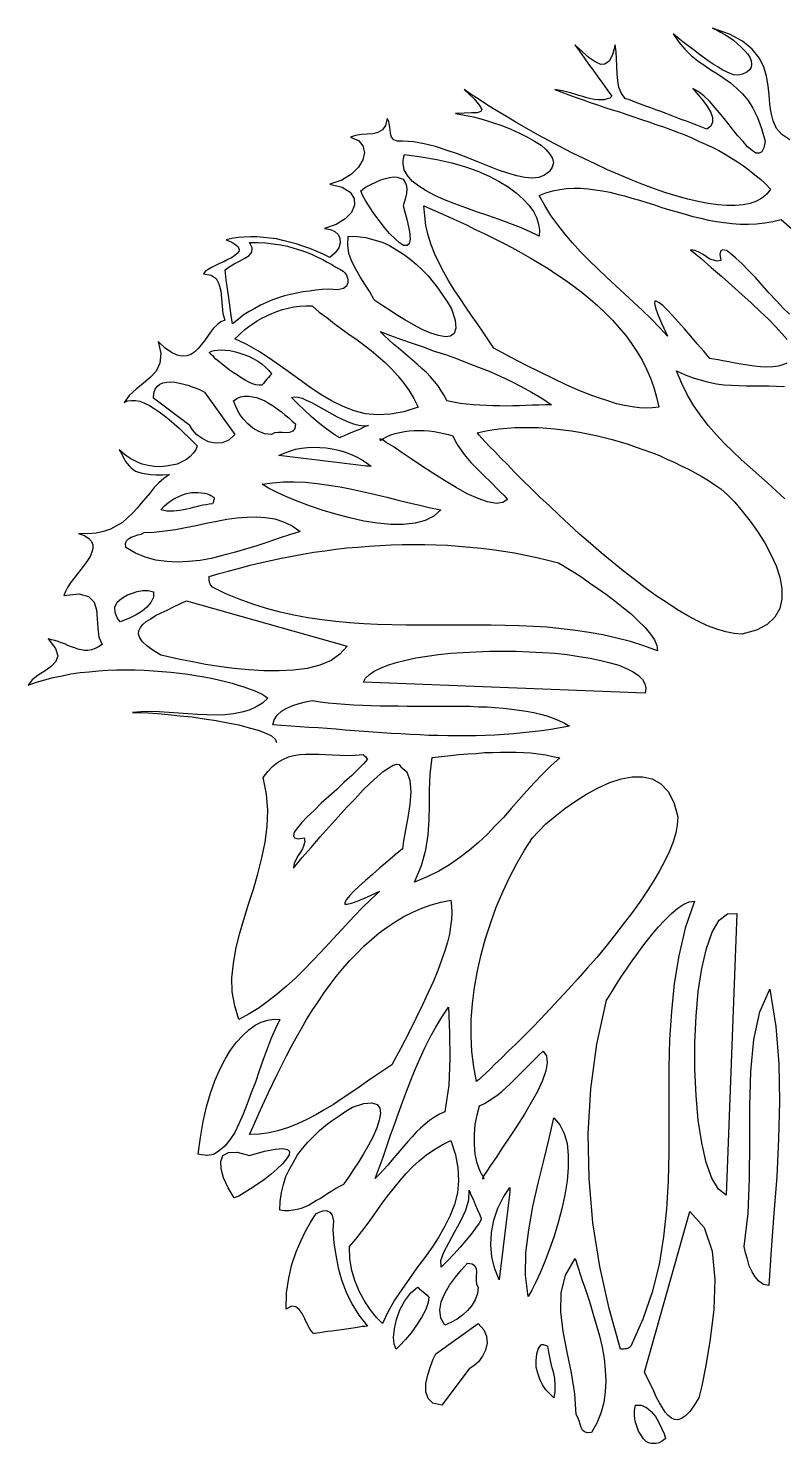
# Model space of a CAD drawing. Extents: x -63 to 64, y -59 to 65.
# Drawn here: x -63 to -0.9, y -57.6 to 58.9 of the extents above; entities that cross this region are included whole.
import ezdxf

# ---------------------------------------------------------------- set-up
doc = ezdxf.new("R2010")
doc.units = 0
doc.header["$MEASUREMENT"] = 0
doc.layers.get('0').update_dxf_attribs({"linetype": 'CONTINUOUS'})

msp = doc.modelspace()

# ---------------------------------------------------------------- linework, layer by layer
for points in [[(-0.41, 49.75), (-1.05, 50.19), (-1.5, 50.69), (-1.78, 51.3), (-1.93, 51.96), (-2.04, 52.68), (-2.11, 53.44), (-2.19, 54.2), (-2.32, 54.99), (-2.54, 55.75), (-2.93, 56.49), (-3.51, 57.2), (-4.3, 57.86), (-5.36, 58.44), (-6.76, 58.93), (-6.43, 58.8), (-6.1, 58.62), (-5.75, 58.42), (-5.39, 58.19), (-5.03, 57.94), (-4.7, 57.66), (-4.4, 57.38), (-4.12, 57.1), (-3.87, 56.82), (-3.69, 56.54), (-3.59, 56.26), (-3.54, 55.98), (-3.59, 55.72), (-3.71, 55.52), (-3.94, 55.32), (-4.3, 55.14), (-4.5, 55.09), (-4.73, 55.06), (-5.01, 55.11), (-5.31, 55.22), (-5.62, 55.34), (-5.97, 55.52), (-6.33, 55.75), (-6.71, 55.98), (-7.12, 56.26), (-7.52, 56.54), (-7.93, 56.84), (-8.34, 57.17), (-8.77, 57.48), (-9.2, 57.81), (-9.61, 58.14), (-10.01, 58.47), (-9.53, 57.78), (-9.05, 57.2), (-8.52, 56.69), (-7.98, 56.26), (-7.45, 55.88), (-6.89, 55.5), (-6.36, 55.17), (-5.82, 54.81), (-5.29, 54.43), (-4.78, 54), (-4.3, 53.54), (-3.84, 52.98), (-3.43, 52.35), (-3.05, 51.58), (-2.72, 50.69), (-2.44, 49.65), (-2.54, 49.09), (-2.7, 48.76), (-2.93, 48.64), (-3.2, 48.66), (-3.51, 48.86), (-3.87, 49.17), (-4.25, 49.6), (-4.68, 50.08), (-5.11, 50.64), (-5.57, 51.23), (-6.05, 51.81), (-6.53, 52.37), (-6.99, 52.9), (-7.47, 53.36), (-7.93, 53.72), (-8.39, 53.97), (-7.93, 53.46), (-7.52, 52.95), (-7.17, 52.47), (-6.91, 52.01), (-6.76, 51.58), (-6.76, 51.2), (-6.91, 50.87), (-7.22, 50.64), (-7.65, 50.8), (-8.06, 50.95), (-8.49, 51.13), (-8.9, 51.28), (-9.33, 51.43), (-9.74, 51.58), (-10.17, 51.74), (-10.57, 51.91), (-11.01, 52.07), (-11.41, 52.22), (-11.84, 52.37), (-12.25, 52.52), (-12.68, 52.68), (-13.11, 52.85), (-13.52, 53.01), (-13.95, 53.16), (-14.26, 53.56), (-14.46, 54.05), (-14.56, 54.61), (-14.61, 55.19), (-14.64, 55.8), (-14.66, 56.41), (-14.69, 57), (-14.77, 57.58), (-15, 56.74), (-15.27, 56.21), (-15.61, 55.98), (-15.96, 55.95), (-16.42, 56.16), (-16.9, 56.51), (-17.46, 57), (-18.1, 57.58), (-17.71, 57.05), (-17.33, 56.51), (-16.95, 55.98), (-16.57, 55.47), (-16.19, 54.94), (-15.81, 54.4), (-15.43, 53.87), (-15.05, 53.34), (-15.22, 53.18), (-15.43, 53.11), (-15.66, 53.03), (-15.91, 53.03), (-16.16, 53.03), (-16.47, 53.08), (-16.77, 53.13), (-17.1, 53.21), (-17.43, 53.31), (-17.76, 53.41), (-18.1, 53.51), (-18.45, 53.62), (-18.78, 53.69), (-19.11, 53.79), (-19.42, 53.84), (-19.72, 53.9), (-19.16, 53.67), (-18.58, 53.46), (-17.99, 53.23), (-17.41, 53.03), (-16.82, 52.83), (-16.21, 52.62), (-15.63, 52.42), (-15.02, 52.22), (-14.41, 52.04), (-13.8, 51.84), (-13.22, 51.63), (-12.61, 51.43), (-12, 51.23), (-11.41, 51.02), (-10.8, 50.82), (-10.22, 50.59), (-9.63, 50.39), (-9.05, 50.16), (-8.46, 49.91), (-7.91, 49.65), (-7.35, 49.4), (-6.79, 49.14), (-6.25, 48.86), (-5.72, 48.56), (-5.21, 48.25), (-4.7, 47.95), (-4.22, 47.62), (-3.74, 47.26), (-3.28, 46.88), (-2.82, 46.5), (-2.39, 46.12), (-1.99, 45.69), (-2.29, 45.28), (-2.7, 44.95), (-3.15, 44.7), (-3.66, 44.52), (-4.25, 44.39), (-4.91, 44.34), (-5.59, 44.34), (-6.33, 44.39), (-7.12, 44.52), (-7.93, 44.67), (-8.8, 44.87), (-9.68, 45.1), (-10.6, 45.38), (-11.54, 45.71), (-12.48, 46.07), (-13.45, 46.45), (-14.41, 46.86), (-15.4, 47.29), (-16.37, 47.75), (-17.36, 48.2), (-18.32, 48.69), (-19.26, 49.17), (-20.2, 49.68), (-21.12, 50.16), (-22.03, 50.67), (-22.87, 51.15), (-23.71, 51.66), (-24.5, 52.14), (-25.26, 52.6), (-25.95, 53.06), (-26.61, 53.49), (-27.19, 53.9), (-26.38, 53.11), (-25.92, 52.57), (-25.74, 52.24), (-25.82, 52.07), (-26.12, 51.96), (-26.58, 51.96), (-27.19, 51.94), (-27.9, 51.91), (-27.17, 51.79), (-26.43, 51.63), (-25.64, 51.43), (-24.85, 51.18), (-24.09, 50.92), (-23.36, 50.64), (-22.64, 50.31), (-21.98, 49.98), (-21.4, 49.65), (-20.86, 49.3), (-20.46, 48.94), (-20.13, 48.56), (-19.92, 48.2), (-19.85, 47.85), (-19.95, 47.49), (-20.18, 47.14), (-20.59, 46.83), (-21.04, 46.65), (-21.6, 46.6), (-22.21, 46.65), (-22.87, 46.78), (-23.61, 47.01), (-24.37, 47.26), (-25.18, 47.59), (-26.02, 47.92), (-26.89, 48.28), (-27.75, 48.61), (-28.67, 48.91), (-29.56, 49.19), (-30.47, 49.42), (-31.36, 49.58), (-32.25, 49.65), (-32.71, 49.63), (-32.99, 49.75), (-33.16, 49.96), (-33.26, 50.26), (-33.29, 50.59), (-33.34, 50.92), (-33.39, 51.25), (-33.52, 51.51), (-33.65, 50.92), (-33.9, 50.57), (-34.28, 50.34), (-34.71, 50.24), (-35.17, 50.21), (-35.65, 50.19), (-36.14, 50.11), (-36.54, 49.98), (-35.88, 49.7), (-35.53, 49.25), (-35.4, 48.71), (-35.53, 48.1), (-35.88, 47.49), (-36.47, 46.91), (-37.25, 46.42), (-38.25, 46.09), (-37.23, 45.84), (-36.57, 45.43), (-36.24, 44.93), (-36.21, 44.37), (-36.47, 43.78), (-36.97, 43.25), (-37.71, 42.77), (-38.68, 42.44), (-38.19, 42.38), (-37.84, 42.21), (-37.56, 41.95), (-37.41, 41.65), (-37.38, 41.27), (-37.51, 40.86), (-37.79, 40.45), (-38.25, 40.07), (-38.8, 40.33), (-39.36, 40.58), (-39.9, 40.81), (-40.46, 41.01), (-41.02, 41.19), (-41.55, 41.34), (-42.11, 41.47), (-42.64, 41.6), (-43.17, 41.67), (-43.71, 41.72), (-44.24, 41.77), (-44.75, 41.77), (-45.28, 41.75), (-45.79, 41.7), (-46.3, 41.62), (-46.78, 41.52), (-46.3, 41.32), (-45.97, 41.11), (-45.77, 40.94), (-45.69, 40.73), (-45.74, 40.55), (-45.87, 40.4), (-46.07, 40.22), (-46.33, 40.05), (-46.63, 39.89), (-46.96, 39.72), (-47.32, 39.56), (-47.65, 39.41), (-47.98, 39.23), (-48.26, 39.08), (-48.49, 38.9), (-48.64, 38.73), (-48, 38.62), (-47.6, 38.34), (-47.37, 37.89), (-47.22, 37.33), (-47.16, 36.69), (-47.11, 36.06), (-47.04, 35.45), (-46.88, 34.91), (-47.22, 34.76), (-47.52, 34.53), (-47.8, 34.25), (-48.05, 33.92), (-48.31, 33.57), (-48.56, 33.21), (-48.82, 32.88), (-49.07, 32.58), (-49.35, 32.3), (-49.68, 32.09), (-50.01, 31.97), (-50.39, 31.94), (-50.8, 32.02), (-51.26, 32.25), (-51.79, 32.6), (-52.37, 33.14), (-52.14, 32.17), (-52.22, 31.38), (-52.53, 30.72), (-53.01, 30.19), (-53.59, 29.7), (-54.18, 29.22), (-54.74, 28.71), (-55.17, 28.13), (-54.89, 28.26), (-54.56, 28.31), (-54.23, 28.31), (-53.87, 28.23), (-53.49, 28.08), (-53.08, 27.88), (-52.7, 27.65), (-52.27, 27.37), (-51.87, 27.06), (-51.46, 26.73), (-51.05, 26.38), (-50.65, 26.02), (-50.24, 25.64), (-49.86, 25.28), (-49.5, 24.93), (-49.15, 24.57), (-49.27, 24.24), (-49.48, 23.96), (-49.73, 23.68), (-50.04, 23.45), (-50.42, 23.25), (-50.8, 23.07), (-51.23, 22.97), (-51.71, 22.89), (-52.2, 22.84), (-52.68, 22.87), (-53.19, 22.95), (-53.69, 23.07), (-54.18, 23.28), (-54.66, 23.53), (-55.14, 23.86), (-55.57, 24.24), (-55.42, 23.99), (-55.3, 23.73), (-55.17, 23.5), (-55.04, 23.28), (-54.91, 23.1), (-54.76, 22.92), (-54.61, 22.77), (-54.43, 22.62), (-54.23, 22.49), (-53.97, 22.39), (-53.69, 22.31), (-53.36, 22.26), (-52.96, 22.21), (-52.53, 22.18), (-52.02, 22.18), (-51.43, 22.21), (-51.89, 21.88), (-52.3, 21.52), (-52.68, 21.14), (-53.03, 20.71), (-53.39, 20.28), (-53.75, 19.85), (-54.1, 19.44), (-54.48, 19.03), (-54.89, 18.63), (-55.3, 18.27), (-55.78, 17.97), (-56.29, 17.71), (-56.85, 17.51), (-57.46, 17.38), (-58.17, 17.33), (-58.93, 17.36), (-58.42, 17.18), (-58.07, 16.95), (-57.84, 16.69), (-57.73, 16.42), (-57.73, 16.11), (-57.81, 15.81), (-57.96, 15.45), (-58.19, 15.12), (-58.45, 14.74), (-58.73, 14.38), (-59.03, 14), (-59.31, 13.65), (-59.59, 13.26), (-59.82, 12.91), (-60, 12.58), (-60.12, 12.25), (-58.88, 12.38), (-58.09, 12.17), (-57.63, 11.71), (-57.43, 11.08), (-57.38, 10.32), (-57.33, 9.55), (-57.25, 8.82), (-56.97, 8.23), (-57.28, 8.03), (-57.56, 7.88), (-57.86, 7.78), (-58.14, 7.73), (-58.42, 7.73), (-58.7, 7.78), (-58.98, 7.83), (-59.23, 7.93), (-59.51, 8.03), (-59.79, 8.13), (-60.05, 8.26), (-60.33, 8.36), (-60.58, 8.46), (-60.86, 8.56), (-61.14, 8.61), (-61.42, 8.67), (-60.81, 7.9), (-60.63, 7.29), (-60.78, 6.81), (-61.17, 6.4), (-61.67, 6.05), (-62.23, 5.69), (-62.72, 5.31), (-63.05, 4.88), (-62.38, 5.11), (-61.7, 5.31), (-60.99, 5.49), (-60.25, 5.64), (-59.54, 5.79), (-58.78, 5.9), (-58.04, 5.97), (-57.28, 6.05), (-56.52, 6.1), (-55.78, 6.12), (-55.02, 6.12), (-54.25, 6.12), (-53.52, 6.1), (-52.78, 6.05), (-52.04, 6), (-51.31, 5.95), (-50.62, 5.87), (-49.93, 5.77), (-49.27, 5.67), (-48.61, 5.57), (-48, 5.44), (-47.39, 5.31), (-46.83, 5.18), (-46.27, 5.03), (-45.79, 4.88), (-45.31, 4.73), (-44.88, 4.57), (-44.47, 4.42), (-44.12, 4.27), (-43.81, 4.12), (-43.56, 3.96), (-43.33, 3.81), (-43.78, 3.38), (-44.29, 3.08), (-44.88, 2.82), (-45.49, 2.64), (-46.17, 2.52), (-46.86, 2.44), (-47.6, 2.41), (-48.36, 2.44), (-49.12, 2.47), (-49.91, 2.52), (-50.7, 2.57), (-51.48, 2.62), (-52.27, 2.67), (-53.03, 2.69), (-53.77, 2.67), (-54.48, 2.62), (-53.92, 2.62), (-53.21, 2.59), (-52.42, 2.54), (-51.53, 2.47), (-50.57, 2.36), (-49.58, 2.26), (-48.59, 2.11), (-47.6, 1.96), (-46.63, 1.78), (-45.72, 1.6), (-44.88, 1.37), (-44.14, 1.17), (-43.51, 0.92), (-43.05, 0.69), (-42.74, 0.43), (-42.62, 0.15)], [(-21.02, 41.83), (-21.75, 42.18), (-22.57, 42.54), (-23.43, 42.87), (-24.32, 43.2), (-25.24, 43.53), (-26.18, 43.83), (-27.06, 44.16), (-27.95, 44.49), (-28.82, 44.82), (-29.61, 45.18), (-30.32, 45.54), (-30.93, 45.94), (-31.46, 46.35), (-31.84, 46.81), (-32.12, 47.29), (-32.22, 47.8), (-32.22, 47.85), (-32.2, 48.03), (-32.17, 48.25), (-32.1, 48.53), (-30.72, 48.36), (-29.43, 48.13), (-28.21, 47.85), (-27.09, 47.52), (-26.07, 47.16), (-25.13, 46.75), (-24.3, 46.32), (-23.56, 45.87), (-22.9, 45.38), (-22.34, 44.87), (-21.88, 44.37), (-21.5, 43.86), (-21.25, 43.35), (-21.07, 42.82), (-20.99, 42.31), (-21.02, 41.83)], [(-35.7, 45.56), (-35.3, 45.84), (-34.87, 46.07), (-34.46, 46.27), (-34.05, 46.45), (-33.67, 46.58), (-33.32, 46.65), (-32.99, 46.7), (-32.71, 46.68), (-32.45, 46.6), (-32.22, 46.5), (-32.07, 46.3), (-31.97, 46.04), (-31.92, 45.74), (-31.94, 45.33), (-32.05, 44.87), (-32.22, 44.32), (-31.87, 43.1), (-31.69, 42.18), (-31.64, 41.57), (-31.71, 41.19), (-31.89, 41.04), (-32.17, 41.06), (-32.5, 41.27), (-32.88, 41.6), (-33.32, 42.03), (-33.75, 42.54), (-34.18, 43.1), (-34.61, 43.68), (-34.97, 44.24), (-35.3, 44.75), (-35.55, 45.2), (-35.7, 45.56)], [(-0.64, 31.38), (-0.97, 31.23), (-1.35, 31.13), (-1.81, 31.08), (-2.29, 31.05), (-2.8, 31.08), (-3.33, 31.13), (-3.87, 31.2), (-4.4, 31.28), (-4.93, 31.38), (-5.42, 31.48), (-5.9, 31.56), (-6.3, 31.64), (-6.66, 31.71), (-6.97, 31.74), (-7.47, 32.35), (-8.01, 32.96), (-8.54, 33.59), (-9.07, 34.2), (-9.58, 34.76), (-10.04, 35.29), (-10.47, 35.73), (-10.85, 36.11), (-11.16, 36.34), (-11.39, 36.46), (-11.51, 36.46), (-11.54, 36.29), (-11.46, 35.93), (-11.26, 35.37), (-10.93, 34.61), (-10.45, 33.59), (-11.11, 34.3), (-11.82, 35.02), (-12.53, 35.7), (-13.27, 36.39), (-14, 37.07), (-14.74, 37.76), (-15.48, 38.45), (-16.19, 39.13), (-16.9, 39.82), (-17.61, 40.53), (-18.27, 41.27), (-18.91, 42), (-19.49, 42.74), (-20.05, 43.53), (-20.56, 44.34), (-21.02, 45.18), (-20.46, 45.38), (-19.9, 45.54), (-19.31, 45.66), (-18.76, 45.74), (-18.17, 45.76), (-17.59, 45.76), (-17, 45.71), (-16.42, 45.64), (-15.81, 45.56), (-15.22, 45.43), (-14.61, 45.28), (-14, 45.13), (-13.39, 44.95), (-12.78, 44.77), (-12.17, 44.59), (-11.54, 44.39), (-10.93, 44.19), (-10.29, 43.99), (-9.66, 43.81), (-9.02, 43.63), (-8.39, 43.45), (-7.73, 43.3), (-7.09, 43.15), (-6.43, 43.02), (-5.8, 42.94), (-5.14, 42.87), (-4.48, 42.82), (-3.81, 42.82), (-3.13, 42.84), (-2.47, 42.92), (-1.81, 43.04), (-1.12, 43.2), (-0.21, 42.41)], [(-24.75, 32.6), (-25.18, 33.26), (-25.62, 33.92), (-26.1, 34.61), (-26.58, 35.29), (-27.06, 35.98), (-27.52, 36.69), (-28.01, 37.4), (-28.44, 38.12), (-28.87, 38.85), (-29.25, 39.59), (-29.61, 40.35), (-29.91, 41.11), (-30.16, 41.9), (-30.34, 42.69), (-30.44, 43.5), (-30.5, 44.32), (-29.83, 44.01), (-29.15, 43.71), (-28.46, 43.4), (-27.75, 43.07), (-27.01, 42.74), (-26.28, 42.38), (-25.54, 42.03), (-24.78, 41.65), (-24.02, 41.27), (-23.28, 40.89), (-22.52, 40.48), (-21.75, 40.05), (-21.02, 39.61), (-20.28, 39.16), (-19.57, 38.67), (-18.86, 38.19), (-18.15, 37.68), (-17.49, 37.18), (-16.82, 36.64), (-16.19, 36.08), (-15.58, 35.5), (-15, 34.91), (-14.44, 34.28), (-13.9, 33.64), (-13.42, 32.98), (-12.99, 32.32), (-12.56, 31.61), (-12.2, 30.87), (-11.87, 30.14), (-11.59, 29.37), (-11.36, 28.56), (-11.18, 27.75), (-11.69, 27.7), (-12.23, 27.67), (-12.78, 27.7), (-13.37, 27.77), (-14, 27.88), (-14.66, 28.03), (-15.38, 28.26), (-16.14, 28.51), (-16.98, 28.82), (-17.87, 29.17), (-18.81, 29.6), (-19.82, 30.09), (-20.94, 30.62), (-22.11, 31.2), (-23.38, 31.86), (-24.75, 32.6)], [(-38.32, 37.45), (-38.86, 37.43), (-39.39, 37.38), (-39.92, 37.3), (-40.43, 37.23), (-40.96, 37.12), (-41.47, 37.02), (-41.98, 36.9), (-42.46, 36.74), (-42.97, 36.57), (-43.45, 36.36), (-43.94, 36.13), (-44.42, 35.88), (-44.88, 35.63), (-45.36, 35.32), (-45.79, 34.96), (-46.25, 34.61), (-46.35, 35.29), (-46.55, 36.74), (-46.76, 38.22), (-46.86, 39.06), (-46.53, 39.31), (-46.12, 39.54), (-45.67, 39.77), (-45.23, 40), (-44.88, 40.22), (-44.67, 40.5), (-44.62, 40.86), (-44.85, 41.29), (-44.17, 41.29), (-43.53, 41.27), (-42.9, 41.19), (-42.31, 41.11), (-41.73, 40.99), (-41.19, 40.83), (-40.66, 40.68), (-40.15, 40.5), (-39.69, 40.3), (-39.26, 40.1), (-38.83, 39.89), (-38.45, 39.69), (-38.07, 39.49), (-37.74, 39.28), (-37.43, 39.11), (-37.15, 38.93), (-37, 38.8), (-36.87, 38.6), (-36.77, 38.29), (-36.75, 37.99), (-36.87, 37.71), (-37.13, 37.51), (-37.61, 37.4), (-38.32, 37.45)], [(-34.59, 36.59), (-34.94, 37.23), (-35.35, 37.86), (-35.76, 38.47), (-36.11, 39.11), (-36.44, 39.74), (-36.67, 40.4), (-36.77, 41.09), (-36.72, 41.83), (-35.98, 41.8), (-35.27, 41.7), (-34.61, 41.52), (-33.95, 41.32), (-33.34, 41.04), (-32.76, 40.71), (-32.17, 40.35), (-31.64, 39.94), (-31.13, 39.51), (-30.65, 39.06), (-30.16, 38.55), (-29.73, 38.04), (-29.33, 37.51), (-28.95, 36.95), (-28.56, 36.39), (-28.23, 35.83), (-27.93, 34.91), (-27.88, 34.25), (-28.01, 33.82), (-28.31, 33.59), (-28.74, 33.54), (-29.3, 33.64), (-29.94, 33.85), (-30.65, 34.15), (-31.36, 34.53), (-32.07, 34.94), (-32.76, 35.35), (-33.37, 35.75), (-33.87, 36.08), (-34.28, 36.36), (-34.54, 36.54), (-34.59, 36.59)], [(-0.44, 35.4), (-0.94, 35.9), (-1.5, 36.51), (-2.09, 37.12), (-2.67, 37.79), (-3.23, 38.42), (-3.81, 39), (-4.35, 39.56), (-4.83, 40.02), (-5.26, 40.38), (-5.62, 40.63), (-5.9, 40.71), (-6.08, 40.61), (-6.15, 40.33), (-6.08, 39.82), (-6.38, 39.77), (-6.69, 39.84), (-6.97, 39.94), (-7.25, 40.12), (-7.52, 40.3), (-7.83, 40.48), (-8.19, 40.63), (-8.57, 40.71), (-7.7, 39.97), (-6.86, 39.23), (-6, 38.5), (-5.16, 37.76), (-4.35, 37.02), (-3.56, 36.31), (-2.85, 35.63), (-2.16, 34.99), (-1.58, 34.38), (-1.05, 33.82), (-0.61, 33.31)], [(-30.98, 27.75), (-32.15, 27.37), (-33.24, 27.16), (-34.31, 27.11), (-35.3, 27.21), (-36.24, 27.44), (-37.15, 27.8), (-38.04, 28.23), (-38.91, 28.74), (-39.77, 29.3), (-40.61, 29.91), (-41.47, 30.54), (-42.34, 31.15), (-43.23, 31.79), (-44.12, 32.37), (-45.06, 32.91), (-46.05, 33.36), (-45.79, 33.62), (-45.54, 33.87), (-45.23, 34.13), (-44.9, 34.38), (-44.57, 34.61), (-44.22, 34.84), (-43.84, 35.07), (-43.43, 35.27), (-43.02, 35.47), (-42.59, 35.63), (-42.13, 35.78), (-41.68, 35.9), (-41.19, 36.01), (-40.71, 36.06), (-40.2, 36.08), (-39.69, 36.08), (-39.11, 35.57), (-38.5, 35.12), (-37.89, 34.63), (-37.28, 34.2), (-36.64, 33.74), (-36.03, 33.31), (-35.42, 32.86), (-34.84, 32.4), (-34.26, 31.92), (-33.7, 31.43), (-33.16, 30.9), (-32.66, 30.34), (-32.17, 29.76), (-31.74, 29.15), (-31.33, 28.46), (-30.98, 27.75)], [(-20, 27.95), (-20.53, 27.93), (-21.04, 27.9), (-21.58, 27.9), (-22.11, 27.88), (-22.64, 27.85), (-23.18, 27.85), (-23.71, 27.82), (-24.27, 27.85), (-24.8, 27.85), (-25.34, 27.88), (-25.9, 27.9), (-26.43, 27.93), (-26.99, 28), (-27.52, 28.05), (-28.08, 28.15), (-28.61, 28.26), (-28.82, 28.69), (-29.07, 29.09), (-29.33, 29.5), (-29.63, 29.86), (-29.96, 30.24), (-30.29, 30.59), (-30.67, 30.92), (-31.05, 31.28), (-31.44, 31.61), (-31.82, 31.94), (-32.22, 32.27), (-32.6, 32.6), (-33.01, 32.93), (-33.39, 33.29), (-33.75, 33.62), (-34.1, 33.97), (-33.24, 33.64), (-32.35, 33.31), (-31.46, 33.01), (-30.55, 32.7), (-29.66, 32.37), (-28.74, 32.07), (-27.83, 31.74), (-26.94, 31.41), (-26.02, 31.05), (-25.13, 30.7), (-24.24, 30.29), (-23.36, 29.88), (-22.49, 29.45), (-21.65, 28.99), (-20.81, 28.49), (-20, 27.95)], [(-43.84, 29.55), (-44.06, 29.55), (-44.32, 29.6), (-44.6, 29.68), (-44.9, 29.81), (-45.21, 29.98), (-45.54, 30.16), (-45.84, 30.37), (-46.17, 30.57), (-46.5, 30.8), (-46.81, 31.03), (-47.09, 31.28), (-47.37, 31.51), (-47.62, 31.71), (-47.82, 31.92), (-48, 32.09), (-48.16, 32.25), (-47.98, 32.35), (-47.75, 32.42), (-47.49, 32.45), (-47.19, 32.47), (-46.83, 32.45), (-46.48, 32.4), (-46.1, 32.32), (-45.72, 32.22), (-45.31, 32.09), (-44.93, 31.94), (-44.55, 31.74), (-44.17, 31.53), (-43.84, 31.31), (-43.53, 31.05), (-43.28, 30.8), (-43.05, 30.49), (-43.07, 30.44), (-43.17, 30.34), (-43.3, 30.19), (-43.43, 30.04), (-43.58, 29.86), (-43.71, 29.7), (-43.81, 29.6), (-43.84, 29.55)], [(-0.82, 20.2), (-1.53, 20.86), (-2.24, 21.52), (-2.95, 22.16), (-3.66, 22.79), (-4.4, 23.43), (-5.09, 24.09), (-5.8, 24.78), (-6.46, 25.49), (-7.09, 26.22), (-7.7, 27.01), (-8.29, 27.85), (-8.82, 28.74), (-9.28, 29.7), (-9.71, 30.75), (-9.02, 30.42), (-8.36, 30.16), (-7.7, 29.96), (-7.07, 29.81), (-6.43, 29.68), (-5.82, 29.6), (-5.21, 29.55), (-4.6, 29.53), (-3.99, 29.5), (-3.38, 29.5), (-2.75, 29.5), (-2.14, 29.5), (-1.5, 29.48), (-0.84, 29.45)], [(-49.76, 26.25), (-52.75, 28.49), (-52.73, 28.89), (-52.6, 29.22), (-52.45, 29.45), (-52.22, 29.63), (-51.97, 29.76), (-51.66, 29.81), (-51.33, 29.83), (-50.98, 29.81), (-50.62, 29.73), (-50.26, 29.65), (-49.91, 29.55), (-49.58, 29.43), (-49.25, 29.32), (-48.97, 29.2), (-48.74, 29.09), (-48.54, 28.99), (-46.05, 25.51), (-46.55, 25.03), (-47.09, 24.8), (-47.67, 24.78), (-48.23, 24.9), (-48.74, 25.16), (-49.2, 25.49), (-49.53, 25.87), (-49.76, 26.25)], [(-43.05, 25.51), (-43.58, 25.56), (-44.09, 25.74), (-44.57, 26.02), (-44.98, 26.38), (-45.36, 26.78), (-45.69, 27.24), (-45.94, 27.75), (-46.17, 28.26), (-45.89, 28.46), (-45.59, 28.59), (-45.26, 28.66), (-44.93, 28.66), (-44.6, 28.61), (-44.27, 28.54), (-43.91, 28.41), (-43.58, 28.26), (-43.23, 28.05), (-42.9, 27.85), (-42.57, 27.62), (-42.23, 27.37), (-41.93, 27.11), (-41.62, 26.86), (-41.35, 26.6), (-41.07, 26.38), (-41.12, 25.99), (-41.29, 25.77), (-41.55, 25.66), (-41.83, 25.64), (-42.16, 25.66), (-42.49, 25.66), (-42.79, 25.64), (-43.05, 25.51)], [(-37.43, 25.23), (-37.79, 25.44), (-38.19, 25.72), (-38.68, 26.07), (-39.21, 26.5), (-39.77, 26.99), (-40.33, 27.49), (-40.86, 28), (-41.4, 28.54), (-41.14, 28.59), (-40.86, 28.56), (-40.53, 28.49), (-40.18, 28.33), (-39.8, 28.15), (-39.39, 27.93), (-38.96, 27.7), (-38.52, 27.44), (-38.09, 27.19), (-37.64, 26.96), (-37.18, 26.73), (-36.72, 26.53), (-36.29, 26.38), (-35.86, 26.27), (-35.45, 26.22), (-35.07, 26.25), (-35.17, 26.2), (-35.45, 26.1), (-35.81, 25.92), (-36.24, 25.74), (-36.7, 25.56), (-37.05, 25.39), (-37.33, 25.28), (-37.43, 25.23)], [(-34.1, 25), (-33.82, 25.18), (-33.52, 25.33), (-33.21, 25.46), (-32.86, 25.59), (-32.48, 25.66), (-32.1, 25.74), (-31.71, 25.79), (-31.31, 25.82), (-30.88, 25.82), (-30.47, 25.82), (-30.06, 25.79), (-29.66, 25.74), (-29.25, 25.66), (-28.87, 25.59), (-28.49, 25.49), (-28.13, 25.39), (-27.93, 24.98), (-27.7, 24.6), (-27.45, 24.22), (-27.19, 23.86), (-26.91, 23.53), (-26.63, 23.2), (-26.35, 22.89), (-26.05, 22.59), (-25.74, 22.29), (-25.44, 21.98), (-25.13, 21.7), (-24.83, 21.4), (-24.52, 21.09), (-24.22, 20.79), (-23.91, 20.48), (-23.63, 20.15), (-24.02, 19.9), (-24.57, 19.82), (-25.26, 19.95), (-26.05, 20.23), (-26.94, 20.63), (-27.85, 21.14), (-28.82, 21.7), (-29.78, 22.31), (-30.7, 22.92), (-31.56, 23.5), (-32.38, 24.04), (-33.04, 24.5), (-33.6, 24.85), (-33.95, 25.08), (-34.13, 25.13), (-34.1, 25)], [(-4.35, 9.07), (-4.98, 9.12), (-5.67, 9.25), (-6.41, 9.48), (-7.17, 9.76), (-7.96, 10.14), (-8.8, 10.57), (-9.63, 11.08), (-10.5, 11.64), (-11.39, 12.22), (-12.3, 12.88), (-13.19, 13.57), (-14.11, 14.28), (-15.02, 15.02), (-15.91, 15.75), (-16.8, 16.54), (-17.69, 17.3), (-18.55, 18.09), (-19.37, 18.85), (-20.18, 19.62), (-20.97, 20.35), (-21.7, 21.07), (-22.39, 21.75), (-23.05, 22.41), (-23.63, 23.02), (-24.19, 23.58), (-24.68, 24.09), (-25.11, 24.52), (-25.46, 24.9), (-25.74, 25.21), (-25.95, 25.44), (-26.07, 25.59), (-26.12, 25.64), (-25.51, 25.77), (-24.91, 25.87), (-24.3, 25.97), (-23.66, 26.02), (-23.02, 26.07), (-22.36, 26.07), (-21.7, 26.07), (-21.04, 26.07), (-20.38, 26.02), (-19.72, 25.97), (-19.04, 25.89), (-18.37, 25.79), (-17.69, 25.69), (-17.03, 25.56), (-16.34, 25.41), (-15.68, 25.26), (-15.02, 25.08), (-14.36, 24.9), (-13.7, 24.7), (-13.04, 24.47), (-12.4, 24.24), (-11.77, 24.01), (-11.13, 23.76), (-10.52, 23.48), (-9.91, 23.23), (-9.33, 22.92), (-8.74, 22.64), (-8.19, 22.34), (-7.63, 22.03), (-7.09, 21.7), (-6.58, 21.37), (-6.08, 21.04), (-5.54, 20.53), (-4.93, 19.92), (-4.32, 19.18), (-3.66, 18.37), (-3.05, 17.51), (-2.47, 16.59), (-1.96, 15.63), (-1.53, 14.69), (-1.22, 13.75), (-1.05, 12.83), (-1.05, 11.97), (-1.22, 11.18), (-1.63, 10.47), (-2.26, 9.86), (-3.15, 9.4), (-4.35, 9.07)], [(-35.22, 22.89), (-35.68, 22.95), (-36.11, 23), (-36.57, 23.07), (-37.03, 23.12), (-37.46, 23.17), (-37.92, 23.23), (-38.37, 23.28), (-38.83, 23.33), (-39.26, 23.38), (-39.72, 23.45), (-40.18, 23.5), (-40.63, 23.56), (-41.09, 23.61), (-41.52, 23.66), (-41.98, 23.71), (-42.44, 23.76), (-42.01, 23.96), (-41.55, 24.14), (-41.07, 24.29), (-40.58, 24.37), (-40.07, 24.44), (-39.57, 24.47), (-39.06, 24.44), (-38.55, 24.39), (-38.04, 24.32), (-37.53, 24.22), (-37.03, 24.06), (-36.54, 23.89), (-36.09, 23.68), (-35.65, 23.45), (-35.22, 23.17), (-34.84, 22.89), (-34.89, 22.89), (-35.02, 22.89), (-35.17, 22.89), (-35.22, 22.89)], [(-43.81, 21.4), (-42.95, 21.52), (-42.06, 21.6), (-41.17, 21.6), (-40.23, 21.57), (-39.29, 21.47), (-38.32, 21.34), (-37.38, 21.19), (-36.42, 20.99), (-35.45, 20.79), (-34.48, 20.56), (-33.54, 20.33), (-32.63, 20.1), (-31.71, 19.87), (-30.83, 19.67), (-29.96, 19.46), (-29.12, 19.29), (-29.68, 18.78), (-30.39, 18.42), (-31.23, 18.19), (-32.2, 18.09), (-33.21, 18.09), (-34.31, 18.19), (-35.45, 18.37), (-36.59, 18.63), (-37.74, 18.93), (-38.86, 19.26), (-39.92, 19.64), (-40.94, 20.02), (-41.85, 20.4), (-42.64, 20.76), (-43.3, 21.09), (-43.81, 21.4)], [(-47.77, 20.15), (-47.8, 20.1), (-47.82, 19.97), (-47.88, 19.85), (-47.9, 19.79), (-48.16, 19.77), (-48.41, 19.72), (-48.69, 19.67), (-48.94, 19.62), (-49.22, 19.54), (-49.48, 19.49), (-49.76, 19.41), (-50.01, 19.36), (-50.29, 19.29), (-50.57, 19.24), (-50.82, 19.21), (-51.1, 19.18), (-51.36, 19.18), (-51.64, 19.18), (-51.89, 19.24), (-52.14, 19.29), (-51.84, 19.62), (-51.48, 19.92), (-51.08, 20.2), (-50.62, 20.43), (-50.14, 20.61), (-49.63, 20.73), (-49.1, 20.73), (-48.54, 20.66), (-48.33, 20.61), (-48.16, 20.56), (-48.03, 20.48), (-47.93, 20.43), (-47.85, 20.35), (-47.8, 20.33), (-47.77, 20.28), (-47.77, 20.28), (-47.77, 20.25), (-47.77, 20.23), (-47.77, 20.18), (-47.77, 20.15)], [(-55.02, 16.19), (-55.04, 16.52), (-54.97, 16.75), (-54.81, 16.92), (-54.58, 17.05), (-54.33, 17.13), (-54.05, 17.23), (-53.77, 17.3), (-53.52, 17.43), (-52.68, 17.46), (-51.81, 17.56), (-50.95, 17.69), (-50.11, 17.84), (-49.25, 18.02), (-48.41, 18.19), (-47.55, 18.37), (-46.71, 18.52), (-45.89, 18.63), (-45.08, 18.7), (-44.29, 18.73), (-43.53, 18.68), (-42.77, 18.55), (-42.06, 18.32), (-41.35, 17.99), (-40.68, 17.53), (-41.55, 17.25), (-42.41, 16.97), (-43.33, 16.64), (-44.24, 16.34), (-45.18, 16.06), (-46.12, 15.78), (-47.06, 15.53), (-48, 15.3), (-48.92, 15.14), (-49.86, 15.04), (-50.77, 14.99), (-51.66, 15.04), (-52.55, 15.17), (-53.42, 15.4), (-54.23, 15.73), (-55.02, 16.19)], [(-11.29, 7.7), (-12.4, 8.11), (-13.52, 8.46), (-14.64, 8.74), (-15.78, 9), (-16.9, 9.2), (-18.04, 9.38), (-19.19, 9.5), (-20.36, 9.63), (-21.5, 9.71), (-22.67, 9.76), (-23.81, 9.78), (-24.98, 9.81), (-26.15, 9.81), (-27.32, 9.81), (-28.49, 9.81), (-29.63, 9.81), (-30.8, 9.81), (-31.97, 9.81), (-33.14, 9.83), (-34.31, 9.86), (-35.45, 9.91), (-36.62, 10.01), (-37.76, 10.11), (-38.91, 10.24), (-40.05, 10.42), (-41.19, 10.62), (-42.34, 10.88), (-43.45, 11.18), (-44.57, 11.54), (-45.69, 11.94), (-46.81, 12.4), (-47.9, 12.93), (-48.05, 13.14), (-48.13, 13.34), (-48.16, 13.54), (-48.16, 13.8), (-47.34, 14.05), (-46.5, 14.28), (-45.67, 14.51), (-44.8, 14.74), (-43.96, 14.94), (-43.1, 15.14), (-42.21, 15.32), (-41.35, 15.5), (-40.46, 15.65), (-39.57, 15.81), (-38.65, 15.93), (-37.76, 16.06), (-36.85, 16.16), (-35.93, 16.24), (-35.02, 16.31), (-34.1, 16.36), (-33.19, 16.42), (-32.27, 16.44), (-31.33, 16.44), (-30.42, 16.44), (-29.5, 16.42), (-28.56, 16.39), (-27.65, 16.31), (-26.73, 16.24), (-25.79, 16.14), (-24.88, 16.03), (-23.96, 15.91), (-23.05, 15.75), (-22.14, 15.58), (-21.22, 15.37), (-20.31, 15.17), (-19.42, 14.94), (-19.09, 14.74), (-18.65, 14.46), (-18.12, 14.13), (-17.51, 13.75), (-16.88, 13.29), (-16.19, 12.83), (-15.48, 12.32), (-14.77, 11.79), (-14.08, 11.23), (-13.42, 10.7), (-12.84, 10.14), (-12.3, 9.61), (-11.87, 9.07), (-11.54, 8.59), (-11.34, 8.13), (-11.29, 7.7)], [(-55.5, 10.09), (-55.75, 10.42), (-55.91, 10.85), (-55.93, 11.28), (-55.75, 11.69), (-55.52, 11.89), (-55.22, 12.1), (-54.89, 12.3), (-54.48, 12.45), (-54.08, 12.58), (-53.64, 12.65), (-53.19, 12.65), (-52.75, 12.55), (-52.75, 12.1), (-52.96, 11.66), (-53.29, 11.28), (-53.69, 10.95), (-54.18, 10.65), (-54.66, 10.42), (-55.12, 10.22), (-55.5, 10.09)], [(-52.14, 7.34), (-52.81, 7.75), (-53.29, 8.11), (-53.64, 8.44), (-53.87, 8.77), (-53.97, 9.07), (-53.95, 9.35), (-53.82, 9.61), (-53.62, 9.86), (-53.34, 10.11), (-52.98, 10.34), (-52.58, 10.6), (-52.12, 10.83), (-51.61, 11.05), (-51.1, 11.31), (-50.57, 11.56), (-50.04, 11.82), (-36.82, 8.08), (-37.41, 7.42), (-38.14, 6.91), (-39.06, 6.53), (-40.1, 6.25), (-41.22, 6.1), (-42.41, 6.05), (-43.66, 6.05), (-44.9, 6.12), (-46.15, 6.25), (-47.34, 6.4), (-48.46, 6.58), (-49.5, 6.78), (-50.42, 6.96), (-51.18, 7.12), (-51.76, 7.27), (-52.14, 7.34)], [(-12.3, 4.22), (-35.48, 5.11), (-35.3, 5.44), (-34.99, 5.74), (-34.59, 6.02), (-34.08, 6.28), (-33.47, 6.53), (-32.78, 6.73), (-31.99, 6.94), (-31.16, 7.12), (-30.24, 7.27), (-29.3, 7.39), (-28.28, 7.5), (-27.27, 7.57), (-26.2, 7.62), (-25.11, 7.67), (-24.02, 7.67), (-22.92, 7.67), (-21.83, 7.62), (-20.76, 7.57), (-19.72, 7.5), (-18.71, 7.39), (-17.74, 7.24), (-16.82, 7.09), (-15.96, 6.91), (-15.17, 6.71), (-14.46, 6.51), (-13.83, 6.25), (-13.29, 5.97), (-12.86, 5.67), (-12.53, 5.34), (-12.33, 4.98), (-12.25, 4.63), (-12.3, 4.22)], [(-18.53, 1.5), (-19.29, 1.35), (-20.05, 1.22), (-20.84, 1.12), (-21.6, 1.02), (-22.36, 0.94), (-23.13, 0.86), (-23.91, 0.81), (-24.68, 0.76), (-25.46, 0.74), (-26.23, 0.71), (-26.99, 0.71), (-27.78, 0.71), (-28.54, 0.71), (-29.33, 0.74), (-30.09, 0.74), (-30.85, 0.79), (-31.64, 0.81), (-32.4, 0.86), (-33.16, 0.89), (-33.93, 0.94), (-34.69, 0.99), (-35.45, 1.07), (-36.21, 1.12), (-36.97, 1.17), (-37.71, 1.25), (-38.47, 1.3), (-39.21, 1.35), (-39.97, 1.4), (-40.71, 1.45), (-41.45, 1.5), (-42.18, 1.55), (-42.92, 1.6), (-42.82, 2.03), (-42.57, 2.41), (-42.21, 2.72), (-41.78, 2.97), (-41.29, 3.2), (-40.76, 3.35), (-40.23, 3.51), (-39.69, 3.61), (-39.03, 3.51), (-38.37, 3.43), (-37.69, 3.35), (-37, 3.3), (-36.29, 3.25), (-35.55, 3.23), (-34.84, 3.2), (-34.1, 3.18), (-33.37, 3.18), (-32.6, 3.18), (-31.87, 3.15), (-31.11, 3.15), (-30.37, 3.15), (-29.63, 3.15), (-28.89, 3.15), (-28.16, 3.15), (-27.42, 3.15), (-26.71, 3.13), (-26, 3.1), (-25.31, 3.08), (-24.63, 3.02), (-23.96, 2.97), (-23.3, 2.9), (-22.67, 2.82), (-22.08, 2.72), (-21.47, 2.62), (-20.92, 2.49), (-20.38, 2.34), (-19.87, 2.16), (-19.39, 1.96), (-18.93, 1.75), (-18.53, 1.5)], [(-35.5, -0.84), (-35.45, -0.89), (-35.32, -1.01), (-35.2, -1.17), (-35.15, -1.22), (-35.48, -1.6), (-35.93, -2.06), (-36.44, -2.56), (-37.05, -3.12), (-37.66, -3.71), (-38.32, -4.29), (-38.96, -4.85), (-39.54, -5.44), (-40.1, -5.97), (-40.56, -6.45), (-40.91, -6.88), (-41.17, -7.24), (-41.24, -7.52), (-41.14, -7.7), (-40.86, -7.77), (-40.35, -7.7), (-40.3, -8), (-40.38, -8.31), (-40.48, -8.59), (-40.66, -8.87), (-40.84, -9.15), (-41.02, -9.45), (-41.17, -9.81), (-41.24, -10.19), (-40.51, -9.32), (-39.77, -8.49), (-39.03, -7.62), (-38.3, -6.78), (-37.56, -5.97), (-36.85, -5.18), (-36.16, -4.47), (-35.53, -3.78), (-34.92, -3.2), (-34.36, -2.67), (-33.85, -2.23), (-33.39, -1.93), (-33.04, -1.7), (-32.73, -1.62), (-32.53, -1.65), (-32.4, -1.85), (-31.92, -2.26), (-31.66, -2.97), (-31.59, -3.91), (-31.66, -4.95), (-31.82, -6.02), (-32.02, -7.04), (-32.17, -7.93), (-32.27, -8.59), (-32.88, -9.1), (-33.49, -9.63), (-34.13, -10.16), (-34.74, -10.7), (-35.3, -11.2), (-35.83, -11.66), (-36.26, -12.09), (-36.62, -12.47), (-36.87, -12.78), (-37, -13.01), (-37, -13.14), (-36.82, -13.16), (-36.47, -13.08), (-35.91, -12.88), (-35.15, -12.55), (-34.13, -12.07), (-34.84, -12.73), (-35.55, -13.44), (-36.24, -14.15), (-36.92, -14.89), (-37.61, -15.63), (-38.3, -16.36), (-38.98, -17.1), (-39.67, -17.81), (-40.35, -18.52), (-41.07, -19.23), (-41.8, -19.89), (-42.54, -20.53), (-43.28, -21.11), (-44.06, -21.67), (-44.88, -22.18), (-45.72, -22.64), (-46.07, -21.52), (-46.27, -20.38), (-46.3, -19.21), (-46.17, -18.04), (-45.97, -16.85), (-45.67, -15.63), (-45.31, -14.41), (-44.93, -13.16), (-44.52, -11.92), (-44.17, -10.65), (-43.84, -9.35), (-43.56, -8.05), (-43.4, -6.76), (-43.35, -5.44), (-43.45, -4.09), (-43.73, -2.74), (-43.35, -2.23), (-42.95, -1.83), (-42.54, -1.5), (-42.11, -1.24), (-41.65, -1.04), (-41.19, -0.91), (-40.71, -0.84), (-40.23, -0.81), (-39.69, -0.81), (-39.16, -0.81), (-38.6, -0.84), (-38.02, -0.86), (-37.43, -0.89), (-36.8, -0.91), (-36.16, -0.89), (-35.5, -0.84)], [(-19.31, -1.12), (-20.05, -1.78), (-20.74, -2.44), (-21.4, -3.15), (-22.06, -3.86), (-22.69, -4.57), (-23.33, -5.28), (-23.96, -6.02), (-24.63, -6.71), (-25.31, -7.42), (-26.02, -8.08), (-26.76, -8.71), (-27.55, -9.32), (-28.39, -9.91), (-29.28, -10.44), (-30.24, -10.9), (-31.28, -11.33), (-30.7, -9.98), (-30.34, -8.69), (-30.14, -7.44), (-30.06, -6.22), (-30.04, -5), (-30.04, -3.76), (-29.99, -2.46), (-29.83, -1.09), (-29.07, -1.01), (-28.31, -0.91), (-27.6, -0.84), (-26.89, -0.79), (-26.2, -0.74), (-25.51, -0.68), (-24.85, -0.66), (-24.19, -0.63), (-23.56, -0.63), (-22.92, -0.63), (-22.31, -0.66), (-21.7, -0.71), (-21.09, -0.79), (-20.48, -0.86), (-19.9, -0.99), (-19.31, -1.12)], [(-9.61, -5.97), (-9.66, -6.61), (-9.79, -7.29), (-10.01, -8.03), (-10.29, -8.79), (-10.68, -9.58), (-11.11, -10.42), (-11.62, -11.26), (-12.17, -12.12), (-12.76, -13.01), (-13.42, -13.92), (-14.11, -14.81), (-14.82, -15.73), (-15.55, -16.64), (-16.29, -17.53), (-17.08, -18.42), (-17.84, -19.31), (-18.63, -20.17), (-19.39, -20.99), (-20.15, -21.8), (-20.89, -22.59), (-21.6, -23.32), (-22.29, -24.01), (-22.95, -24.67), (-23.56, -25.26), (-24.12, -25.82), (-24.63, -26.3), (-25.06, -26.73), (-25.44, -27.09), (-25.74, -27.37), (-25.97, -27.57), (-26.12, -27.7), (-26.18, -27.75), (-26.4, -26.53), (-26.56, -25.28), (-26.61, -23.99), (-26.61, -22.66), (-26.51, -21.34), (-26.33, -20), (-26.1, -18.65), (-25.79, -17.3), (-25.44, -15.98), (-25.01, -14.66), (-24.55, -13.39), (-24.02, -12.14), (-23.46, -10.95), (-22.87, -9.81), (-22.24, -8.71), (-21.58, -7.7), (-21.07, -7.16), (-20.46, -6.55), (-19.72, -5.94), (-18.91, -5.28), (-18.04, -4.67), (-17.13, -4.09), (-16.16, -3.58), (-15.22, -3.15), (-14.28, -2.84), (-13.37, -2.67), (-12.51, -2.67), (-11.72, -2.84), (-11.01, -3.25), (-10.4, -3.89), (-9.94, -4.78), (-9.61, -5.97)], [(-33.14, -26.37), (-33.8, -26.81), (-34.46, -27.24), (-35.15, -27.72), (-35.83, -28.2), (-36.52, -28.69), (-37.23, -29.14), (-37.94, -29.63), (-38.65, -30.06), (-39.39, -30.49), (-40.13, -30.87), (-40.89, -31.23), (-41.65, -31.53), (-42.44, -31.79), (-43.23, -31.96), (-44.04, -32.07), (-44.85, -32.12), (-44.55, -31.46), (-44.24, -30.77), (-43.94, -30.08), (-43.61, -29.37), (-43.28, -28.64), (-42.92, -27.9), (-42.57, -27.16), (-42.18, -26.4), (-41.8, -25.64), (-41.42, -24.9), (-41.02, -24.14), (-40.58, -23.38), (-40.15, -22.64), (-39.69, -21.9), (-39.21, -21.19), (-38.73, -20.48), (-38.22, -19.77), (-37.71, -19.11), (-37.18, -18.45), (-36.62, -17.81), (-36.03, -17.2), (-35.45, -16.62), (-34.82, -16.06), (-34.18, -15.52), (-33.52, -15.04), (-32.86, -14.61), (-32.15, -14.18), (-31.41, -13.82), (-30.67, -13.49), (-29.91, -13.21), (-29.1, -12.98), (-28.28, -12.81), (-28.23, -13.31), (-28.21, -13.85), (-28.23, -14.41), (-28.31, -14.99), (-28.41, -15.63), (-28.56, -16.29), (-28.79, -17), (-29.05, -17.76), (-29.35, -18.6), (-29.71, -19.49), (-30.14, -20.43), (-30.62, -21.44), (-31.16, -22.56), (-31.74, -23.73), (-32.4, -25), (-33.14, -26.37)], [(-8.24, -12.91), (-9, -15.14), (-9.53, -17.4), (-9.91, -19.67), (-10.14, -21.98), (-10.29, -24.29), (-10.35, -26.6), (-10.35, -28.94), (-10.35, -31.25), (-10.35, -33.59), (-10.4, -35.93), (-10.55, -38.24), (-10.78, -40.53), (-11.16, -42.81), (-11.72, -45.08), (-12.48, -47.31), (-13.47, -49.52), (-13.57, -49.6), (-13.67, -49.68), (-13.75, -49.73), (-13.85, -49.75), (-13.98, -49.75), (-14.08, -49.78), (-14.21, -49.78), (-14.33, -49.78), (-15.27, -46.42), (-16.04, -42.97), (-16.6, -39.38), (-16.9, -35.73), (-16.98, -32.04), (-16.77, -28.36), (-16.29, -24.67), (-15.48, -21.04), (-15.27, -20.71), (-15, -20.28), (-14.66, -19.74), (-14.28, -19.13), (-13.83, -18.5), (-13.37, -17.81), (-12.86, -17.1), (-12.33, -16.39), (-11.77, -15.7), (-11.23, -15.04), (-10.68, -14.46), (-10.14, -13.92), (-9.61, -13.49), (-9.13, -13.16), (-8.67, -12.96), (-8.24, -12.91)], [(-4.75, -13.92), (-5.64, -37.1), (-6.28, -36.61), (-6.81, -35.7), (-7.27, -34.4), (-7.65, -32.78), (-7.93, -30.92), (-8.11, -28.89), (-8.21, -26.73), (-8.21, -24.54), (-8.11, -22.38), (-7.93, -20.33), (-7.63, -18.45), (-7.25, -16.79), (-6.79, -15.45), (-6.2, -14.48), (-5.52, -13.95), (-4.75, -13.92)], [(-2.04, -20.15), (-1.55, -23.22), (-1.3, -26.3), (-1.25, -29.4), (-1.32, -32.47), (-1.48, -35.55), (-1.71, -38.6), (-1.93, -41.59), (-2.14, -44.54), (-2.57, -44.44), (-2.95, -44.19), (-3.26, -43.83), (-3.51, -43.4), (-3.74, -42.92), (-3.89, -42.38), (-4.04, -41.85), (-4.15, -41.32), (-3.84, -38.62), (-3.71, -35.73), (-3.69, -32.73), (-3.69, -29.78), (-3.61, -26.93), (-3.36, -24.29), (-2.87, -22), (-2.04, -20.15)], [(-28.49, -21.62), (-28.41, -23.73), (-28.36, -25.89), (-28.46, -28.05), (-28.79, -30.24), (-29.22, -30.44), (-29.63, -30.69), (-30.04, -30.95), (-30.39, -31.25), (-30.77, -31.58), (-31.13, -31.91), (-31.46, -32.29), (-31.82, -32.68), (-32.15, -33.06), (-32.48, -33.44), (-32.81, -33.84), (-33.14, -34.23), (-33.47, -34.63), (-33.82, -35.01), (-34.15, -35.37), (-34.51, -35.73), (-34.18, -34.86), (-33.85, -33.97), (-33.54, -33.08), (-33.24, -32.17), (-32.91, -31.28), (-32.6, -30.36), (-32.27, -29.45), (-31.94, -28.56), (-31.59, -27.64), (-31.23, -26.76), (-30.83, -25.87), (-30.42, -24.98), (-29.99, -24.11), (-29.53, -23.27), (-29.02, -22.44), (-28.49, -21.62)], [(-42.36, -22.64), (-42.72, -23.38), (-43.07, -24.19), (-43.4, -25.05), (-43.73, -25.94), (-44.06, -26.86), (-44.37, -27.8), (-44.7, -28.69), (-45.03, -29.58), (-45.36, -30.44), (-45.72, -31.23), (-46.07, -31.94), (-46.48, -32.55), (-46.88, -33.08), (-47.34, -33.46), (-47.82, -33.74), (-48.33, -33.84), (-48.38, -33.84), (-48.56, -33.82), (-48.79, -33.79), (-49.07, -33.72), (-48.89, -32.35), (-48.66, -31.05), (-48.38, -29.83), (-48.05, -28.71), (-47.7, -27.7), (-47.29, -26.76), (-46.86, -25.92), (-46.4, -25.18), (-45.92, -24.52), (-45.41, -23.96), (-44.9, -23.5), (-44.39, -23.12), (-43.89, -22.87), (-43.35, -22.69), (-42.84, -22.61), (-42.36, -22.64)], [(-25.54, -35.73), (-25.87, -35.14), (-26.12, -34.48), (-26.28, -33.72), (-26.35, -32.93), (-26.35, -32.09), (-26.28, -31.28), (-26.12, -30.49), (-25.92, -29.75), (-25.51, -29.55), (-25.13, -29.32), (-24.75, -29.07), (-24.4, -28.81), (-24.07, -28.53), (-23.74, -28.25), (-23.43, -27.97), (-23.13, -27.67), (-22.82, -27.37), (-22.52, -27.06), (-22.24, -26.76), (-21.93, -26.45), (-21.63, -26.15), (-21.32, -25.84), (-21.02, -25.54), (-20.69, -25.26), (-20.43, -25.64), (-20.36, -26.2), (-20.48, -26.88), (-20.76, -27.67), (-21.17, -28.56), (-21.68, -29.47), (-22.24, -30.44), (-22.85, -31.41), (-23.46, -32.32), (-24.04, -33.18), (-24.57, -34), (-25.03, -34.66), (-25.39, -35.22), (-25.62, -35.57), (-25.67, -35.75), (-25.54, -35.73)], [(-37.13, -36.21), (-37.46, -36.39), (-37.76, -36.56), (-38.07, -36.77), (-38.4, -36.97), (-38.7, -37.17), (-39.01, -37.38), (-39.34, -37.55), (-39.64, -37.73), (-39.95, -37.91), (-40.28, -38.06), (-40.61, -38.19), (-40.94, -38.29), (-41.27, -38.34), (-41.62, -38.39), (-41.98, -38.39), (-42.36, -38.34), (-42.34, -37.61), (-42.23, -36.89), (-42.06, -36.23), (-41.85, -35.57), (-41.57, -34.96), (-41.24, -34.38), (-40.89, -33.79), (-40.48, -33.26), (-40.05, -32.75), (-39.59, -32.27), (-39.08, -31.79), (-38.58, -31.35), (-38.04, -30.95), (-37.48, -30.57), (-36.92, -30.19), (-36.37, -29.86), (-35.45, -29.55), (-34.79, -29.5), (-34.36, -29.63), (-34.13, -29.93), (-34.08, -30.36), (-34.18, -30.92), (-34.38, -31.56), (-34.69, -32.27), (-35.07, -32.98), (-35.48, -33.69), (-35.88, -34.38), (-36.29, -34.99), (-36.62, -35.5), (-36.9, -35.9), (-37.08, -36.16), (-37.13, -36.21)], [(-21.93, -45.43), (-22.14, -43.68), (-22.11, -41.85), (-21.88, -39.94), (-21.53, -38.04), (-21.09, -36.11), (-20.64, -34.25), (-20.2, -32.45), (-19.82, -30.74), (-19.31, -31.3), (-18.96, -32.02), (-18.73, -32.85), (-18.63, -33.82), (-18.63, -34.84), (-18.73, -35.93), (-18.91, -37.07), (-19.16, -38.22), (-19.47, -39.36), (-19.8, -40.48), (-20.18, -41.54), (-20.56, -42.56), (-20.94, -43.48), (-21.3, -44.26), (-21.63, -44.92), (-21.93, -45.43)], [(-28.28, -32.6), (-27.9, -33.77), (-27.7, -34.86), (-27.65, -35.93), (-27.75, -36.92), (-27.98, -37.86), (-28.34, -38.77), (-28.77, -39.66), (-29.28, -40.53), (-29.83, -41.39), (-30.44, -42.23), (-31.08, -43.09), (-31.69, -43.96), (-32.32, -44.85), (-32.91, -45.74), (-33.44, -46.68), (-33.9, -47.67), (-34.41, -47.16), (-34.92, -46.52), (-35.37, -45.84), (-35.81, -45.05), (-36.16, -44.21), (-36.44, -43.3), (-36.59, -42.33), (-36.62, -41.32), (-36.11, -40.73), (-35.65, -40.12), (-35.17, -39.51), (-34.74, -38.9), (-34.28, -38.27), (-33.85, -37.66), (-33.39, -37.05), (-32.93, -36.46), (-32.45, -35.88), (-31.97, -35.32), (-31.44, -34.78), (-30.88, -34.28), (-30.29, -33.79), (-29.68, -33.36), (-29, -32.96), (-28.28, -32.6)], [(-46.1, -37.33), (-46.61, -36.49), (-46.99, -35.67), (-47.19, -34.94), (-47.22, -34.33), (-47.04, -33.84), (-46.58, -33.59), (-45.87, -33.57), (-44.85, -33.84), (-43.63, -33.49), (-42.72, -33.31), (-42.11, -33.26), (-41.73, -33.34), (-41.57, -33.51), (-41.6, -33.79), (-41.8, -34.12), (-42.13, -34.51), (-42.57, -34.94), (-43.07, -35.37), (-43.63, -35.8), (-44.22, -36.23), (-44.78, -36.59), (-45.28, -36.92), (-45.74, -37.17), (-46.1, -37.33)], [(-25.77, -39.05), (-25.97, -39.41), (-26.25, -39.82), (-26.61, -40.3), (-27.04, -40.83), (-27.52, -41.39), (-28.03, -41.95), (-28.54, -42.48), (-29.07, -43.02), (-29.1, -42.48), (-28.87, -41.8), (-28.46, -41.01), (-27.98, -40.15), (-27.5, -39.26), (-27.06, -38.34), (-26.81, -37.48), (-26.79, -36.69), (-26.73, -36.79), (-26.63, -37.07), (-26.46, -37.43), (-26.28, -37.86), (-26.1, -38.32), (-25.92, -38.67), (-25.82, -38.95), (-25.77, -39.05)], [(-23.43, -36.84), (-23.53, -37.73), (-23.66, -38.65), (-23.76, -39.54), (-23.86, -40.45), (-23.99, -41.34), (-24.09, -42.26), (-24.19, -43.14), (-24.3, -44.06), (-24.68, -43.17), (-24.91, -42.2), (-25.01, -41.19), (-24.93, -40.17), (-24.75, -39.16), (-24.42, -38.16), (-23.99, -37.28), (-23.43, -36.46), (-23.43, -36.51), (-23.43, -36.64), (-23.43, -36.79), (-23.43, -36.84)], [(-37.99, -39.94), (-37.92, -41.01), (-37.76, -42.05), (-37.56, -43.09), (-37.28, -44.08), (-36.9, -45.08), (-36.42, -46.04), (-35.86, -46.98), (-35.15, -47.87), (-35.22, -47.87), (-35.35, -47.9), (-35.58, -47.92), (-35.83, -47.97), (-36.16, -48.02), (-36.52, -48.07), (-36.9, -48.13), (-37.28, -48.18), (-37.69, -48.23), (-38.07, -48.28), (-38.42, -48.33), (-38.75, -48.38), (-39.06, -48.43), (-39.31, -48.46), (-39.49, -48.48), (-39.59, -48.48), (-39.85, -48.15), (-40.07, -47.74), (-40.3, -47.29), (-40.51, -46.85), (-40.76, -46.5), (-41.04, -46.3), (-41.4, -46.24), (-41.83, -46.47), (-41.8, -45.15), (-41.62, -43.93), (-41.37, -42.81), (-41.02, -41.77), (-40.63, -40.88), (-40.23, -40.07), (-39.82, -39.36), (-39.47, -38.77), (-39.34, -38.62), (-39.13, -38.49), (-38.83, -38.39), (-38.52, -38.37), (-38.25, -38.49), (-38.04, -38.75), (-37.94, -39.23), (-37.99, -39.94)], [(-7.88, -53.77), (-8.29, -54.43), (-8.64, -54.91), (-8.97, -55.27), (-9.3, -55.49), (-9.61, -55.6), (-9.89, -55.57), (-10.14, -55.44), (-10.4, -55.24), (-10.65, -54.96), (-10.88, -54.6), (-11.13, -54.2), (-11.36, -53.74), (-11.59, -53.23), (-11.84, -52.72), (-12.1, -52.19), (-12.35, -51.66), (-8.62, -38.44), (-7.45, -39.77), (-6.79, -41.72), (-6.58, -44.03), (-6.66, -46.52), (-6.94, -48.96), (-7.32, -51.12), (-7.65, -52.8), (-7.88, -53.77)], [(-26.05, -44.67), (-26.1, -45.2), (-26.28, -45.71), (-26.56, -46.19), (-26.91, -46.6), (-27.32, -46.98), (-27.78, -47.31), (-28.28, -47.57), (-28.79, -47.79), (-29.12, -47.21), (-29.2, -46.55), (-29.07, -45.89), (-28.79, -45.2), (-28.39, -44.52), (-27.9, -43.86), (-27.4, -43.25), (-26.91, -42.69), (-26.53, -42.74), (-26.3, -42.92), (-26.2, -43.17), (-26.18, -43.45), (-26.2, -43.78), (-26.2, -44.11), (-26.18, -44.42), (-26.05, -44.67)], [(-16.72, -56.64), (-17.05, -56.66), (-17.28, -56.59), (-17.46, -56.43), (-17.56, -56.21), (-17.66, -55.95), (-17.74, -55.67), (-17.84, -55.39), (-17.97, -55.14), (-18.1, -53.44), (-18.37, -51.73), (-18.73, -50.03), (-19.04, -48.33), (-19.24, -46.7), (-19.21, -45.15), (-18.86, -43.68), (-18.07, -42.31), (-17.79, -43.17), (-17.51, -44.03), (-17.18, -44.95), (-16.88, -45.86), (-16.6, -46.8), (-16.32, -47.74), (-16.06, -48.68), (-15.83, -49.62), (-15.68, -50.54), (-15.58, -51.48), (-15.53, -52.39), (-15.58, -53.28), (-15.71, -54.17), (-15.94, -55.04), (-16.27, -55.85), (-16.72, -56.64)], [(-30.09, -45.46), (-30.14, -45.94), (-30.34, -46.52), (-30.7, -47.16), (-31.11, -47.79), (-31.56, -48.43), (-32.02, -48.99), (-32.45, -49.45), (-32.78, -49.78), (-32.96, -49.37), (-33.01, -48.81), (-32.93, -48.1), (-32.76, -47.34), (-32.48, -46.55), (-32.07, -45.79), (-31.59, -45.15), (-31.03, -44.67), (-30.98, -44.69), (-30.88, -44.8), (-30.72, -44.92), (-30.55, -45.05), (-30.39, -45.2), (-30.24, -45.33), (-30.14, -45.43), (-30.09, -45.46)], [(-26.79, -51.38), (-29.02, -54.38), (-29.76, -54.22), (-30.16, -53.84), (-30.34, -53.28), (-30.34, -52.6), (-30.19, -51.89), (-29.96, -51.2), (-29.73, -50.59), (-29.53, -50.16), (-26.05, -47.67), (-25.57, -48.18), (-25.34, -48.71), (-25.31, -49.29), (-25.44, -49.85), (-25.69, -50.36), (-26.02, -50.82), (-26.4, -51.15), (-26.79, -51.38)], [(-20.69, -49.4), (-20.64, -49.42), (-20.51, -49.45), (-20.38, -49.5), (-20.33, -49.52), (-20.26, -50.03), (-20.15, -50.56), (-20.03, -51.1), (-19.87, -51.63), (-19.77, -52.19), (-19.72, -52.72), (-19.72, -53.26), (-19.82, -53.77), (-20.15, -53.46), (-20.46, -53.11), (-20.74, -52.7), (-20.97, -52.24), (-21.14, -51.76), (-21.27, -51.25), (-21.27, -50.72), (-21.2, -50.16), (-21.09, -49.78), (-20.97, -49.55), (-20.86, -49.42), (-20.81, -49.4), (-20.79, -49.4), (-20.74, -49.4), (-20.71, -49.4), (-20.69, -49.4)], [(-10.62, -57.12), (-10.78, -57.25), (-10.96, -57.37), (-11.16, -57.48), (-11.39, -57.53), (-11.59, -57.55), (-11.82, -57.55), (-12.02, -57.48), (-12.23, -57.37), (-12.43, -57.15), (-12.63, -56.84), (-12.84, -56.51), (-12.99, -56.1), (-13.11, -55.7), (-13.19, -55.27), (-13.19, -54.81), (-13.09, -54.38), (-12.63, -54.38), (-12.2, -54.58), (-11.82, -54.91), (-11.46, -55.32), (-11.18, -55.8), (-10.96, -56.28), (-10.75, -56.74), (-10.62, -57.12)]]:
    msp.add_lwpolyline(points)

doc.saveas('drawing.dxf')
